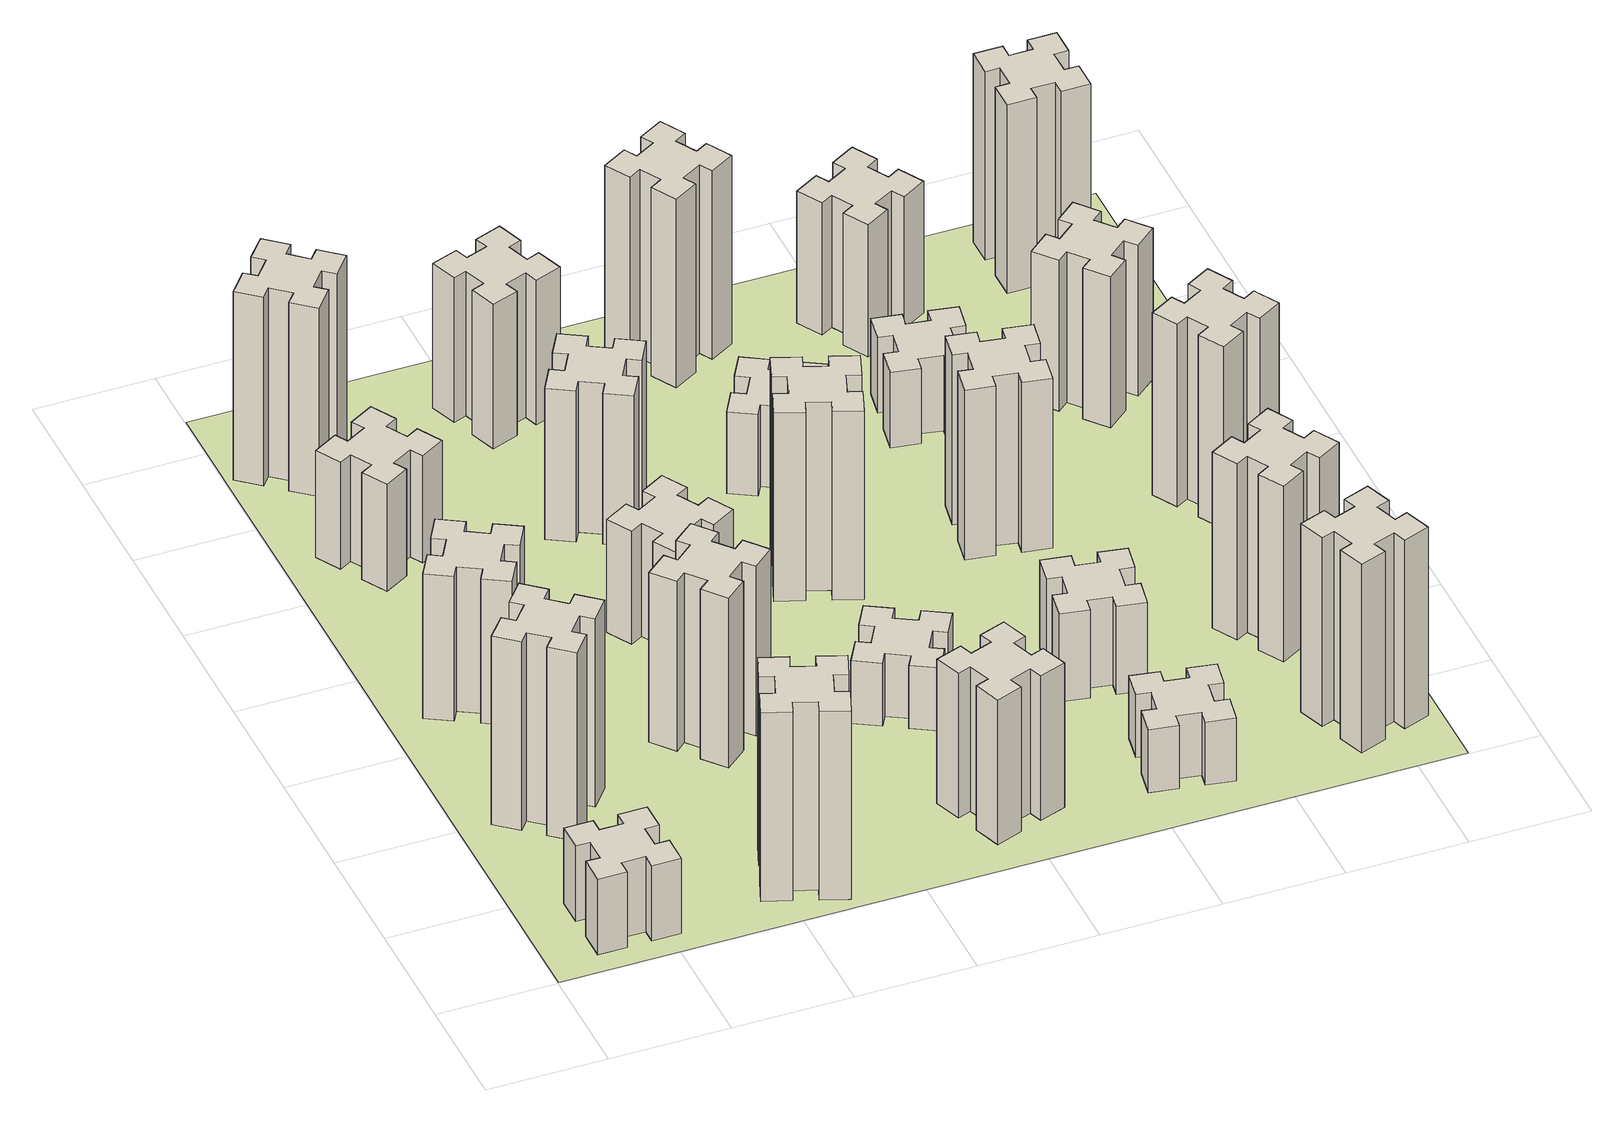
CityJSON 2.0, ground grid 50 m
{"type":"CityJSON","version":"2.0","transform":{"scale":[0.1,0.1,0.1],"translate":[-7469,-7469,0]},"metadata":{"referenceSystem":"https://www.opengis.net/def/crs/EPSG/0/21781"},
"CityObjects":{
"building1":{"type":"Building","attributes":{"class":"1000","function":"1000","usage":"1000","yearOfConstruction":2016,"roofType":"1000","measuredHeight":36,"storeysAboveGround":30,"storeysBelowGround":0},"geometry":[{"type":"Solid","lod":"1","boundaries":[[[[0,1,2,3,4,5,6,7,8,9,10,11,12,13,14,15,16,17,18,19]],[[17,16,20,21]],[[16,15,22,20]],[[15,14,23,22]],[[14,13,24,23]],[[13,12,25,24]],[[12,11,26,25]],[[11,10,27,26]],[[10,9,28,27]],[[9,8,29,28]],[[8,7,30,29]],[[7,6,31,30]],[[6,5,32,31]],[[5,4,33,32]],[[4,3,34,33]],[[3,2,35,34]],[[2,1,36,35]],[[1,0,37,36]],[[0,19,38,37]],[[19,18,39,38]],[[18,17,21,39]],[[24,25,26,27,28,29,30,31,32,33,34,35,36,37,38,39,21,20,22,23]]]]}]},
"building2":{"type":"Building","attributes":{"class":"1000","function":"1000","usage":"1000","yearOfConstruction":2016,"roofType":"1000","measuredHeight":90,"storeysAboveGround":30,"storeysBelowGround":0},"geometry":[{"type":"Solid","lod":"1","boundaries":[[[[40,41,42,43,44,45,46,47,48,49,50,51,52,53,54,55,56,57,58,59]],[[57,56,60,61]],[[56,55,62,60]],[[55,54,63,62]],[[54,53,64,63]],[[53,52,65,64]],[[52,51,66,65]],[[51,50,67,66]],[[50,49,68,67]],[[49,48,69,68]],[[48,47,70,69]],[[47,46,71,70]],[[46,45,72,71]],[[45,44,73,72]],[[44,43,74,73]],[[43,42,75,74]],[[42,41,76,75]],[[41,40,77,76]],[[40,59,78,77]],[[59,58,79,78]],[[58,57,61,79]],[[64,65,66,67,68,69,70,71,72,73,74,75,76,77,78,79,61,60,62,63]]]]}]},
"building3":{"type":"Building","attributes":{"class":"1000","function":"1000","usage":"1000","yearOfConstruction":2016,"roofType":"1000","measuredHeight":69,"storeysAboveGround":30,"storeysBelowGround":0},"geometry":[{"type":"Solid","lod":"1","boundaries":[[[[80,81,82,83,84,85,86,87,88,89,90,91,92,93,94,95,96,97,98,99]],[[97,96,100,101]],[[96,95,102,100]],[[95,94,103,102]],[[94,93,104,103]],[[93,92,105,104]],[[92,91,106,105]],[[91,90,107,106]],[[90,89,108,107]],[[89,88,109,108]],[[88,87,110,109]],[[87,86,111,110]],[[86,85,112,111]],[[85,84,113,112]],[[84,83,114,113]],[[83,82,115,114]],[[82,81,116,115]],[[81,80,117,116]],[[80,99,118,117]],[[99,98,119,118]],[[98,97,101,119]],[[104,105,106,107,108,109,110,111,112,113,114,115,116,117,118,119,101,100,102,103]]]]}]},
"building4":{"type":"Building","attributes":{"class":"1000","function":"1000","usage":"1000","yearOfConstruction":2016,"roofType":"1000","measuredHeight":51,"storeysAboveGround":30,"storeysBelowGround":0},"geometry":[{"type":"Solid","lod":"1","boundaries":[[[[120,121,122,123,124,125,126,127,128,129,130,131,132,133,134,135,136,137,138,139]],[[137,136,140,141]],[[136,135,142,140]],[[135,134,143,142]],[[134,133,144,143]],[[133,132,145,144]],[[132,131,146,145]],[[131,130,147,146]],[[130,129,148,147]],[[129,128,149,148]],[[128,127,150,149]],[[127,126,151,150]],[[126,125,152,151]],[[125,124,153,152]],[[124,123,154,153]],[[123,122,155,154]],[[122,121,156,155]],[[121,120,157,156]],[[120,139,158,157]],[[139,138,159,158]],[[138,137,141,159]],[[144,145,146,147,148,149,150,151,152,153,154,155,156,157,158,159,141,140,142,143]]]]}]},
"building5":{"type":"Building","attributes":{"class":"1000","function":"1000","usage":"1000","yearOfConstruction":2016,"roofType":"1000","measuredHeight":90,"storeysAboveGround":30,"storeysBelowGround":0},"geometry":[{"type":"Solid","lod":"1","boundaries":[[[[160,161,162,163,164,165,166,167,168,169,170,171,172,173,174,175,176,177,178,179]],[[177,176,180,181]],[[176,175,182,180]],[[175,174,183,182]],[[174,173,184,183]],[[173,172,185,184]],[[172,171,186,185]],[[171,170,187,186]],[[170,169,188,187]],[[169,168,189,188]],[[168,167,190,189]],[[167,166,191,190]],[[166,165,192,191]],[[165,164,193,192]],[[164,163,194,193]],[[163,162,195,194]],[[162,161,196,195]],[[161,160,197,196]],[[160,179,198,197]],[[179,178,199,198]],[[178,177,181,199]],[[184,185,186,187,188,189,190,191,192,193,194,195,196,197,198,199,181,180,182,183]]]]}]},
"building6":{"type":"Building","attributes":{"class":"1000","function":"1000","usage":"1000","yearOfConstruction":2016,"roofType":"1000","measuredHeight":90,"storeysAboveGround":30,"storeysBelowGround":0},"geometry":[{"type":"Solid","lod":"1","boundaries":[[[[200,201,202,203,204,205,206,207,208,209,210,211,212,213,214,215,216,217,218,219]],[[217,216,220,221]],[[216,215,222,220]],[[215,214,223,222]],[[214,213,224,223]],[[213,212,225,224]],[[212,211,226,225]],[[211,210,227,226]],[[210,209,228,227]],[[209,208,229,228]],[[208,207,230,229]],[[207,206,231,230]],[[206,205,232,231]],[[205,204,233,232]],[[204,203,234,233]],[[203,202,235,234]],[[202,201,236,235]],[[201,200,237,236]],[[200,219,238,237]],[[219,218,239,238]],[[218,217,221,239]],[[224,225,226,227,228,229,230,231,232,233,234,235,236,237,238,239,221,220,222,223]]]]}]},
"building7":{"type":"Building","attributes":{"class":"1000","function":"1000","usage":"1000","yearOfConstruction":2016,"roofType":"1000","measuredHeight":81,"storeysAboveGround":30,"storeysBelowGround":0},"geometry":[{"type":"Solid","lod":"1","boundaries":[[[[240,241,242,243,244,245,246,247,248,249,250,251,252,253,254,255,256,257,258,259]],[[257,256,260,261]],[[256,255,262,260]],[[255,254,263,262]],[[254,253,264,263]],[[253,252,265,264]],[[252,251,266,265]],[[251,250,267,266]],[[250,249,268,267]],[[249,248,269,268]],[[248,247,270,269]],[[247,246,271,270]],[[246,245,272,271]],[[245,244,273,272]],[[244,243,274,273]],[[243,242,275,274]],[[242,241,276,275]],[[241,240,277,276]],[[240,259,278,277]],[[259,258,279,278]],[[258,257,261,279]],[[264,265,266,267,268,269,270,271,272,273,274,275,276,277,278,279,261,260,262,263]]]]}]},
"building8":{"type":"Building","attributes":{"class":"1000","function":"1000","usage":"1000","yearOfConstruction":2016,"roofType":"1000","measuredHeight":54,"storeysAboveGround":30,"storeysBelowGround":0},"geometry":[{"type":"Solid","lod":"1","boundaries":[[[[280,281,282,283,284,285,286,287,288,289,290,291,292,293,294,295,296,297,298,299]],[[297,296,300,301]],[[296,295,302,300]],[[295,294,303,302]],[[294,293,304,303]],[[293,292,305,304]],[[292,291,306,305]],[[291,290,307,306]],[[290,289,308,307]],[[289,288,309,308]],[[288,287,310,309]],[[287,286,311,310]],[[286,285,312,311]],[[285,284,313,312]],[[284,283,314,313]],[[283,282,315,314]],[[282,281,316,315]],[[281,280,317,316]],[[280,299,318,317]],[[299,298,319,318]],[[298,297,301,319]],[[304,305,306,307,308,309,310,311,312,313,314,315,316,317,318,319,301,300,302,303]]]]}]},
"building9":{"type":"Building","attributes":{"class":"1000","function":"1000","usage":"1000","yearOfConstruction":2016,"roofType":"1000","measuredHeight":72,"storeysAboveGround":30,"storeysBelowGround":0},"geometry":[{"type":"Solid","lod":"1","boundaries":[[[[320,321,322,323,324,325,326,327,328,329,330,331,332,333,334,335,336,337,338,339]],[[337,336,340,341]],[[336,335,342,340]],[[335,334,343,342]],[[334,333,344,343]],[[333,332,345,344]],[[332,331,346,345]],[[331,330,347,346]],[[330,329,348,347]],[[329,328,349,348]],[[328,327,350,349]],[[327,326,351,350]],[[326,325,352,351]],[[325,324,353,352]],[[324,323,354,353]],[[323,322,355,354]],[[322,321,356,355]],[[321,320,357,356]],[[320,339,358,357]],[[339,338,359,358]],[[338,337,341,359]],[[344,345,346,347,348,349,350,351,352,353,354,355,356,357,358,359,341,340,342,343]]]]}]},
"building10":{"type":"Building","attributes":{"class":"1000","function":"1000","usage":"1000","yearOfConstruction":2016,"roofType":"1000","measuredHeight":69,"storeysAboveGround":30,"storeysBelowGround":0},"geometry":[{"type":"Solid","lod":"1","boundaries":[[[[360,361,362,363,364,365,366,367,368,369,370,371,372,373,374,375,376,377,378,379]],[[377,376,380,381]],[[376,375,382,380]],[[375,374,383,382]],[[374,373,384,383]],[[373,372,385,384]],[[372,371,386,385]],[[371,370,387,386]],[[370,369,388,387]],[[369,368,389,388]],[[368,367,390,389]],[[367,366,391,390]],[[366,365,392,391]],[[365,364,393,392]],[[364,363,394,393]],[[363,362,395,394]],[[362,361,396,395]],[[361,360,397,396]],[[360,379,398,397]],[[379,378,399,398]],[[378,377,381,399]],[[384,385,386,387,388,389,390,391,392,393,394,395,396,397,398,399,381,380,382,383]]]]}]},
"building11":{"type":"Building","attributes":{"class":"1000","function":"1000","usage":"1000","yearOfConstruction":2016,"roofType":"1000","measuredHeight":69,"storeysAboveGround":30,"storeysBelowGround":0},"geometry":[{"type":"Solid","lod":"1","boundaries":[[[[400,401,402,403,404,405,406,407,408,409,410,411,412,413,414,415,416,417,418,419]],[[417,416,420,421]],[[416,415,422,420]],[[415,414,423,422]],[[414,413,424,423]],[[413,412,425,424]],[[412,411,426,425]],[[411,410,427,426]],[[410,409,428,427]],[[409,408,429,428]],[[408,407,430,429]],[[407,406,431,430]],[[406,405,432,431]],[[405,404,433,432]],[[404,403,434,433]],[[403,402,435,434]],[[402,401,436,435]],[[401,400,437,436]],[[400,419,438,437]],[[419,418,439,438]],[[418,417,421,439]],[[424,425,426,427,428,429,430,431,432,433,434,435,436,437,438,439,421,420,422,423]]]]}]},
"building12":{"type":"Building","attributes":{"class":"1000","function":"1000","usage":"1000","yearOfConstruction":2016,"roofType":"1000","measuredHeight":30,"storeysAboveGround":30,"storeysBelowGround":0},"geometry":[{"type":"Solid","lod":"1","boundaries":[[[[440,441,442,443,444,445,446,447,448,449,450,451,452,453,454,455,456,457,458,459]],[[457,456,460,461]],[[456,455,462,460]],[[455,454,463,462]],[[454,453,464,463]],[[453,452,465,464]],[[452,451,466,465]],[[451,450,467,466]],[[450,449,468,467]],[[449,448,469,468]],[[448,447,470,469]],[[447,446,471,470]],[[446,445,472,471]],[[445,444,473,472]],[[444,443,474,473]],[[443,442,475,474]],[[442,441,476,475]],[[441,440,477,476]],[[440,459,478,477]],[[459,458,479,478]],[[458,457,461,479]],[[464,465,466,467,468,469,470,471,472,473,474,475,476,477,478,479,461,460,462,463]]]]}]},
"building13":{"type":"Building","attributes":{"class":"1000","function":"1000","usage":"1000","yearOfConstruction":2016,"roofType":"1000","measuredHeight":90,"storeysAboveGround":30,"storeysBelowGround":0},"geometry":[{"type":"Solid","lod":"1","boundaries":[[[[480,481,482,483,484,485,486,487,488,489,490,491,492,493,494,495,496,497,498,499]],[[497,496,500,501]],[[496,495,502,500]],[[495,494,503,502]],[[494,493,504,503]],[[493,492,505,504]],[[492,491,506,505]],[[491,490,507,506]],[[490,489,508,507]],[[489,488,509,508]],[[488,487,510,509]],[[487,486,511,510]],[[486,485,512,511]],[[485,484,513,512]],[[484,483,514,513]],[[483,482,515,514]],[[482,481,516,515]],[[481,480,517,516]],[[480,499,518,517]],[[499,498,519,518]],[[498,497,501,519]],[[504,505,506,507,508,509,510,511,512,513,514,515,516,517,518,519,501,500,502,503]]]]}]},
"building14":{"type":"Building","attributes":{"class":"1000","function":"1000","usage":"1000","yearOfConstruction":2016,"roofType":"1000","measuredHeight":39,"storeysAboveGround":30,"storeysBelowGround":0},"geometry":[{"type":"Solid","lod":"1","boundaries":[[[[520,521,522,523,524,525,526,527,528,529,530,531,532,533,534,535,536,537,538,539]],[[537,536,540,541]],[[536,535,542,540]],[[535,534,543,542]],[[534,533,544,543]],[[533,532,545,544]],[[532,531,546,545]],[[531,530,547,546]],[[530,529,548,547]],[[529,528,549,548]],[[528,527,550,549]],[[527,526,551,550]],[[526,525,552,551]],[[525,524,553,552]],[[524,523,554,553]],[[523,522,555,554]],[[522,521,556,555]],[[521,520,557,556]],[[520,539,558,557]],[[539,538,559,558]],[[538,537,541,559]],[[544,545,546,547,548,549,550,551,552,553,554,555,556,557,558,559,541,540,542,543]]]]}]},
"building15":{"type":"Building","attributes":{"class":"1000","function":"1000","usage":"1000","yearOfConstruction":2016,"roofType":"1000","measuredHeight":30,"storeysAboveGround":30,"storeysBelowGround":0},"geometry":[{"type":"Solid","lod":"1","boundaries":[[[[560,561,562,563,564,565,566,567,568,569,570,571,572,573,574,575,576,577,578,579]],[[577,576,580,581]],[[576,575,582,580]],[[575,574,583,582]],[[574,573,584,583]],[[573,572,585,584]],[[572,571,586,585]],[[571,570,587,586]],[[570,569,588,587]],[[569,568,589,588]],[[568,567,590,589]],[[567,566,591,590]],[[566,565,592,591]],[[565,564,593,592]],[[564,563,594,593]],[[563,562,595,594]],[[562,561,596,595]],[[561,560,597,596]],[[560,579,598,597]],[[579,578,599,598]],[[578,577,581,599]],[[584,585,586,587,588,589,590,591,592,593,594,595,596,597,598,599,581,580,582,583]]]]}]},
"building16":{"type":"Building","attributes":{"class":"1000","function":"1000","usage":"1000","yearOfConstruction":2016,"roofType":"1000","measuredHeight":90,"storeysAboveGround":30,"storeysBelowGround":0},"geometry":[{"type":"Solid","lod":"1","boundaries":[[[[600,601,602,603,604,605,606,607,608,609,610,611,612,613,614,615,616,617,618,619]],[[617,616,620,621]],[[616,615,622,620]],[[615,614,623,622]],[[614,613,624,623]],[[613,612,625,624]],[[612,611,626,625]],[[611,610,627,626]],[[610,609,628,627]],[[609,608,629,628]],[[608,607,630,629]],[[607,606,631,630]],[[606,605,632,631]],[[605,604,633,632]],[[604,603,634,633]],[[603,602,635,634]],[[602,601,636,635]],[[601,600,637,636]],[[600,619,638,637]],[[619,618,639,638]],[[618,617,621,639]],[[624,625,626,627,628,629,630,631,632,633,634,635,636,637,638,639,621,620,622,623]]]]}]},
"building17":{"type":"Building","attributes":{"class":"1000","function":"1000","usage":"1000","yearOfConstruction":2016,"roofType":"1000","measuredHeight":42,"storeysAboveGround":30,"storeysBelowGround":0},"geometry":[{"type":"Solid","lod":"1","boundaries":[[[[640,641,642,643,644,645,646,647,648,649,650,651,652,653,654,655,656,657,658,659]],[[657,656,660,661]],[[656,655,662,660]],[[655,654,663,662]],[[654,653,664,663]],[[653,652,665,664]],[[652,651,666,665]],[[651,650,667,666]],[[650,649,668,667]],[[649,648,669,668]],[[648,647,670,669]],[[647,646,671,670]],[[646,645,672,671]],[[645,644,673,672]],[[644,643,674,673]],[[643,642,675,674]],[[642,641,676,675]],[[641,640,677,676]],[[640,659,678,677]],[[659,658,679,678]],[[658,657,661,679]],[[664,665,666,667,668,669,670,671,672,673,674,675,676,677,678,679,661,660,662,663]]]]}]},
"building18":{"type":"Building","attributes":{"class":"1000","function":"1000","usage":"1000","yearOfConstruction":2016,"roofType":"1000","measuredHeight":81,"storeysAboveGround":30,"storeysBelowGround":0},"geometry":[{"type":"Solid","lod":"1","boundaries":[[[[680,681,682,683,684,685,686,687,688,689,690,691,692,693,694,695,696,697,698,699]],[[697,696,700,701]],[[696,695,702,700]],[[695,694,703,702]],[[694,693,704,703]],[[693,692,705,704]],[[692,691,706,705]],[[691,690,707,706]],[[690,689,708,707]],[[689,688,709,708]],[[688,687,710,709]],[[687,686,711,710]],[[686,685,712,711]],[[685,684,713,712]],[[684,683,714,713]],[[683,682,715,714]],[[682,681,716,715]],[[681,680,717,716]],[[680,699,718,717]],[[699,698,719,718]],[[698,697,701,719]],[[704,705,706,707,708,709,710,711,712,713,714,715,716,717,718,719,701,700,702,703]]]]}]},
"building19":{"type":"Building","attributes":{"class":"1000","function":"1000","usage":"1000","yearOfConstruction":2016,"roofType":"1000","measuredHeight":36,"storeysAboveGround":30,"storeysBelowGround":0},"geometry":[{"type":"Solid","lod":"1","boundaries":[[[[720,721,722,723,724,725,726,727,728,729,730,731,732,733,734,735,736,737,738,739]],[[737,736,740,741]],[[736,735,742,740]],[[735,734,743,742]],[[734,733,744,743]],[[733,732,745,744]],[[732,731,746,745]],[[731,730,747,746]],[[730,729,748,747]],[[729,728,749,748]],[[728,727,750,749]],[[727,726,751,750]],[[726,725,752,751]],[[725,724,753,752]],[[724,723,754,753]],[[723,722,755,754]],[[722,721,756,755]],[[721,720,757,756]],[[720,739,758,757]],[[739,738,759,758]],[[738,737,741,759]],[[744,745,746,747,748,749,750,751,752,753,754,755,756,757,758,759,741,740,742,743]]]]}]},
"building20":{"type":"Building","attributes":{"class":"1000","function":"1000","usage":"1000","yearOfConstruction":2016,"roofType":"1000","measuredHeight":90,"storeysAboveGround":30,"storeysBelowGround":0},"geometry":[{"type":"Solid","lod":"1","boundaries":[[[[760,761,762,763,764,765,766,767,768,769,770,771,772,773,774,775,776,777,778,779]],[[777,776,780,781]],[[776,775,782,780]],[[775,774,783,782]],[[774,773,784,783]],[[773,772,785,784]],[[772,771,786,785]],[[771,770,787,786]],[[770,769,788,787]],[[769,768,789,788]],[[768,767,790,789]],[[767,766,791,790]],[[766,765,792,791]],[[765,764,793,792]],[[764,763,794,793]],[[763,762,795,794]],[[762,761,796,795]],[[761,760,797,796]],[[760,779,798,797]],[[779,778,799,798]],[[778,777,781,799]],[[784,785,786,787,788,789,790,791,792,793,794,795,796,797,798,799,781,780,782,783]]]]}]},
"building21":{"type":"Building","attributes":{"class":"1000","function":"1000","usage":"1000","yearOfConstruction":2016,"roofType":"1000","measuredHeight":63,"storeysAboveGround":30,"storeysBelowGround":0},"geometry":[{"type":"Solid","lod":"1","boundaries":[[[[800,801,802,803,804,805,806,807,808,809,810,811,812,813,814,815,816,817,818,819]],[[817,816,820,821]],[[816,815,822,820]],[[815,814,823,822]],[[814,813,824,823]],[[813,812,825,824]],[[812,811,826,825]],[[811,810,827,826]],[[810,809,828,827]],[[809,808,829,828]],[[808,807,830,829]],[[807,806,831,830]],[[806,805,832,831]],[[805,804,833,832]],[[804,803,834,833]],[[803,802,835,834]],[[802,801,836,835]],[[801,800,837,836]],[[800,819,838,837]],[[819,818,839,838]],[[818,817,821,839]],[[824,825,826,827,828,829,830,831,832,833,834,835,836,837,838,839,821,820,822,823]]]]}]},
"building22":{"type":"Building","attributes":{"class":"1000","function":"1000","usage":"1000","yearOfConstruction":2016,"roofType":"1000","measuredHeight":84,"storeysAboveGround":30,"storeysBelowGround":0},"geometry":[{"type":"Solid","lod":"1","boundaries":[[[[840,841,842,843,844,845,846,847,848,849,850,851,852,853,854,855,856,857,858,859]],[[857,856,860,861]],[[856,855,862,860]],[[855,854,863,862]],[[854,853,864,863]],[[853,852,865,864]],[[852,851,866,865]],[[851,850,867,866]],[[850,849,868,867]],[[849,848,869,868]],[[848,847,870,869]],[[847,846,871,870]],[[846,845,872,871]],[[845,844,873,872]],[[844,843,874,873]],[[843,842,875,874]],[[842,841,876,875]],[[841,840,877,876]],[[840,859,878,877]],[[859,858,879,878]],[[858,857,861,879]],[[864,865,866,867,868,869,870,871,872,873,874,875,876,877,878,879,861,860,862,863]]]]}]},
"building23":{"type":"Building","attributes":{"class":"1000","function":"1000","usage":"1000","yearOfConstruction":2016,"roofType":"1000","measuredHeight":87,"storeysAboveGround":30,"storeysBelowGround":0},"geometry":[{"type":"Solid","lod":"1","boundaries":[[[[880,881,882,883,884,885,886,887,888,889,890,891,892,893,894,895,896,897,898,899]],[[897,896,900,901]],[[896,895,902,900]],[[895,894,903,902]],[[894,893,904,903]],[[893,892,905,904]],[[892,891,906,905]],[[891,890,907,906]],[[890,889,908,907]],[[889,888,909,908]],[[888,887,910,909]],[[887,886,911,910]],[[886,885,912,911]],[[885,884,913,912]],[[884,883,914,913]],[[883,882,915,914]],[[882,881,916,915]],[[881,880,917,916]],[[880,899,918,917]],[[899,898,919,918]],[[898,897,901,919]],[[904,905,906,907,908,909,910,911,912,913,914,915,916,917,918,919,901,900,902,903]]]]}]},
"building24":{"type":"Building","attributes":{"class":"1000","function":"1000","usage":"1000","yearOfConstruction":2016,"roofType":"1000","measuredHeight":72,"storeysAboveGround":30,"storeysBelowGround":0},"geometry":[{"type":"Solid","lod":"1","boundaries":[[[[920,921,922,923,924,925,926,927,928,929,930,931,932,933,934,935,936,937,938,939]],[[937,936,940,941]],[[936,935,942,940]],[[935,934,943,942]],[[934,933,944,943]],[[933,932,945,944]],[[932,931,946,945]],[[931,930,947,946]],[[930,929,948,947]],[[929,928,949,948]],[[928,927,950,949]],[[927,926,951,950]],[[926,925,952,951]],[[925,924,953,952]],[[924,923,954,953]],[[923,922,955,954]],[[922,921,956,955]],[[921,920,957,956]],[[920,939,958,957]],[[939,938,959,958]],[[938,937,941,959]],[[944,945,946,947,948,949,950,951,952,953,954,955,956,957,958,959,941,940,942,943]]]]}]},
"building25":{"type":"Building","attributes":{"class":"1000","function":"1000","usage":"1000","yearOfConstruction":2016,"roofType":"1000","measuredHeight":90,"storeysAboveGround":30,"storeysBelowGround":0},"geometry":[{"type":"Solid","lod":"1","boundaries":[[[[960,961,962,963,964,965,966,967,968,969,970,971,972,973,974,975,976,977,978,979]],[[977,976,980,981]],[[976,975,982,980]],[[975,974,983,982]],[[974,973,984,983]],[[973,972,985,984]],[[972,971,986,985]],[[971,970,987,986]],[[970,969,988,987]],[[969,968,989,988]],[[968,967,990,989]],[[967,966,991,990]],[[966,965,992,991]],[[965,964,993,992]],[[964,963,994,993]],[[963,962,995,994]],[[962,961,996,995]],[[961,960,997,996]],[[960,979,998,997]],[[979,978,999,998]],[[978,977,981,999]],[[984,985,986,987,988,989,990,991,992,993,994,995,996,997,998,999,981,980,982,983]]]]}]},
"landuse1":{"type":"LandUse","attributes":{"name":"plot1","function":"1010"},"geometry":[{"type":"MultiSurface","lod":"1","boundaries":[[[1000,1001,1002,1003]]]}]}
},
"vertices":[
[265,325,0],[265,225,0],[205,225,0],[205,105,0],[325,105,0],[325,165,0],[425,165,0],[425,105,0],[545,105,0],[545,225,0],[485,225,0],[485,325,0],[545,325,0],[545,445,0],[425,445,0],[425,385,0],[325,385,0],[325,445,0],[205,445,0],[205,325,0],[325,385,360],[325,445,360],[425,385,360],[425,445,360],[545,445,360],[545,325,360],[485,325,360],[485,225,360],[545,225,360],[545,105,360],[425,105,360],[425,165,360],[325,165,360],[325,105,360],[205,105,360],[205,225,360],[265,225,360],[265,325,360],[205,325,360],[205,445,360],
[484,1067,0],[408,1132,0],[446,1178,0],[354,1255,0],[277,1163,0],[323,1124,0],[259,1048,0],[213,1086,0],[136,994,0],[228,917,0],[266,963,0],[343,899,0],[304,853,0],[396,776,0],[473,868,0],[427,906,0],[492,983,0],[538,944,0],[615,1036,0],[523,1113,0],[492,983,900],[538,944,900],[427,906,900],[473,868,900],[396,776,900],[304,853,900],[343,899,900],[266,963,900],[228,917,900],[136,994,900],[213,1086,900],[259,1048,900],[323,1124,900],[277,1163,900],[354,1255,900],[446,1178,900],[408,1132,900],[484,1067,900],[523,1113,900],[615,1036,900],
[474,1826,0],[387,1876,0],[417,1928,0],[313,1988,0],[253,1884,0],[305,1854,0],[255,1767,0],[203,1797,0],[143,1693,0],[247,1633,0],[277,1685,0],[364,1635,0],[334,1583,0],[438,1523,0],[498,1627,0],[446,1657,0],[496,1744,0],[548,1714,0],[608,1818,0],[504,1878,0],[496,1744,690],[548,1714,690],[446,1657,690],[498,1627,690],[438,1523,690],[334,1583,690],[364,1635,690],[277,1685,690],[247,1633,690],[143,1693,690],[203,1797,690],[255,1767,690],[305,1854,690],[253,1884,690],[313,1988,690],[417,1928,690],[387,1876,690],[474,1826,690],[504,1878,690],[608,1818,690],
[255,2684,0],[305,2597,0],[253,2567,0],[313,2463,0],[417,2523,0],[387,2575,0],[474,2625,0],[504,2573,0],[608,2633,0],[548,2737,0],[496,2707,0],[446,2794,0],[498,2824,0],[438,2928,0],[334,2868,0],[364,2816,0],[277,2766,0],[247,2818,0],[143,2758,0],[203,2654,0],[277,2766,510],[247,2818,510],[364,2816,510],[334,2868,510],[438,2928,510],[498,2824,510],[446,2794,510],[496,2707,510],[548,2737,510],[608,2633,510],[504,2573,510],[474,2625,510],[387,2575,510],[417,2523,510],[313,2463,510],[253,2567,510],[305,2597,510],[255,2684,510],[203,2654,510],[143,2758,510],
[1029,360,0],[995,266,0],[939,287,0],[897,174,0],[1010,133,0],[1031,189,0],[1125,155,0],[1104,99,0],[1217,57,0],[1258,170,0],[1202,191,0],[1236,285,0],[1292,264,0],[1333,377,0],[1220,418,0],[1200,362,0],[1106,396,0],[1127,452,0],[1014,493,0],[973,380,0],[1106,396,900],[1127,452,900],[1200,362,900],[1220,418,900],[1333,377,900],[1292,264,900],[1236,285,900],[1202,191,900],[1258,170,900],[1217,57,900],[1104,99,900],[1125,155,900],[1031,189,900],[1010,133,900],[897,174,900],[939,287,900],[995,266,900],[1029,360,900],[973,380,900],[1014,493,900],
[384,3387,0],[308,3452,0],[346,3498,0],[254,3575,0],[177,3483,0],[223,3444,0],[159,3368,0],[113,3406,0],[36,3314,0],[128,3237,0],[166,3283,0],[243,3219,0],[204,3173,0],[296,3096,0],[373,3188,0],[327,3226,0],[392,3303,0],[438,3264,0],[515,3356,0],[423,3433,0],[392,3303,900],[438,3264,900],[327,3226,900],[373,3188,900],[296,3096,900],[204,3173,900],[243,3219,900],[166,3283,900],[128,3237,900],[36,3314,900],[113,3406,900],[159,3368,900],[223,3444,900],[177,3483,900],[254,3575,900],[346,3498,900],[308,3452,900],[384,3387,900],[423,3433,900],[515,3356,900],
[1083,1332,0],[1006,1267,0],[968,1313,0],[876,1236,0],[953,1144,0],[999,1183,0],[1063,1106,0],[1017,1068,0],[1094,976,0],[1186,1053,0],[1148,1099,0],[1224,1163,0],[1263,1117,0],[1355,1194,0],[1278,1286,0],[1232,1248,0],[1167,1324,0],[1213,1363,0],[1136,1455,0],[1044,1378,0],[1167,1324,810],[1213,1363,810],[1232,1248,810],[1278,1286,810],[1355,1194,810],[1263,1117,810],[1224,1163,810],[1148,1099,810],[1186,1053,810],[1094,976,810],[1017,1068,810],[1063,1106,810],[999,1183,810],[953,1144,810],[876,1236,810],[968,1313,810],[1006,1267,810],[1083,1332,810],[1044,1378,810],[1136,1455,810],
[1336,1867,0],[1286,1954,0],[1338,1984,0],[1278,2088,0],[1174,2028,0],[1204,1976,0],[1117,1926,0],[1087,1978,0],[983,1918,0],[1043,1814,0],[1095,1844,0],[1145,1757,0],[1093,1727,0],[1153,1623,0],[1257,1683,0],[1227,1735,0],[1314,1785,0],[1344,1733,0],[1448,1793,0],[1388,1897,0],[1314,1785,540],[1344,1733,540],[1227,1735,540],[1257,1683,540],[1153,1623,540],[1093,1727,540],[1145,1757,540],[1095,1844,540],[1043,1814,540],[983,1918,540],[1087,1978,540],[1117,1926,540],[1204,1976,540],[1174,2028,540],[1278,2088,540],[1338,1984,540],[1286,1954,540],[1336,1867,540],[1388,1897,540],[1448,1793,540],
[1314,2666,0],[1227,2716,0],[1257,2768,0],[1153,2828,0],[1093,2724,0],[1145,2694,0],[1095,2607,0],[1043,2637,0],[983,2533,0],[1087,2473,0],[1117,2525,0],[1204,2475,0],[1174,2423,0],[1278,2363,0],[1338,2467,0],[1286,2497,0],[1336,2584,0],[1388,2554,0],[1448,2658,0],[1344,2718,0],[1336,2584,720],[1388,2554,720],[1286,2497,720],[1338,2467,720],[1278,2363,720],[1174,2423,720],[1204,2475,720],[1117,2525,720],[1087,2473,720],[983,2533,720],[1043,2637,720],[1095,2607,720],[1145,2694,720],[1093,2724,720],[1153,2828,720],[1257,2768,720],[1227,2716,720],[1314,2666,720],[1344,2718,720],[1448,2658,720],
[1965,496,0],[1871,462,0],[1850,518,0],[1737,477,0],[1779,364,0],[1835,385,0],[1869,291,0],[1813,270,0],[1854,157,0],[1967,199,0],[1946,255,0],[2040,289,0],[2060,233,0],[2173,274,0],[2132,387,0],[2076,366,0],[2042,460,0],[2098,480,0],[2057,593,0],[1944,552,0],[2042,460,690],[2098,480,690],[2076,366,690],[2132,387,690],[2173,274,690],[2060,233,690],[2040,289,690],[1946,255,690],[1967,199,690],[1854,157,690],[1813,270,690],[1869,291,690],[1835,385,690],[1779,364,690],[1737,477,690],[1850,518,690],[1871,462,690],[1965,496,690],[1944,552,690],[2057,593,690],
[1125,3456,0],[1031,3422,0],[1010,3478,0],[897,3437,0],[939,3324,0],[995,3345,0],[1029,3251,0],[973,3230,0],[1014,3117,0],[1127,3159,0],[1106,3215,0],[1200,3249,0],[1220,3193,0],[1333,3234,0],[1292,3347,0],[1236,3326,0],[1202,3420,0],[1258,3440,0],[1217,3553,0],[1104,3512,0],[1202,3420,690],[1258,3440,690],[1236,3326,690],[1292,3347,690],[1333,3234,690],[1220,3193,690],[1200,3249,690],[1106,3215,690],[1127,3159,690],[1014,3117,690],[973,3230,690],[1029,3251,690],[995,3345,690],[939,3324,690],[897,3437,690],[1010,3478,690],[1031,3422,690],[1125,3456,690],[1104,3512,690],[1217,3553,690],
[1757,1045,0],[1844,995,0],[1814,943,0],[1918,883,0],[1978,987,0],[1926,1017,0],[1976,1104,0],[2028,1074,0],[2088,1178,0],[1984,1238,0],[1954,1186,0],[1867,1236,0],[1897,1288,0],[1793,1348,0],[1733,1244,0],[1785,1214,0],[1735,1127,0],[1683,1157,0],[1623,1053,0],[1727,993,0],[1735,1127,300],[1683,1157,300],[1785,1214,300],[1733,1244,300],[1793,1348,300],[1897,1288,300],[1867,1236,300],[1954,1186,300],[1984,1238,300],[2088,1178,300],[2028,1074,300],[1976,1104,300],[1926,1017,300],[1978,987,300],[1918,883,300],[1814,943,300],[1844,995,300],[1757,1045,300],[1727,993,300],[1623,1053,300],
[1940,2042,0],[1846,2076,0],[1867,2132,0],[1754,2173,0],[1713,2060,0],[1769,2040,0],[1735,1946,0],[1679,1967,0],[1637,1854,0],[1750,1813,0],[1771,1869,0],[1865,1835,0],[1844,1779,0],[1957,1737,0],[1998,1850,0],[1942,1871,0],[1976,1965,0],[2032,1944,0],[2073,2057,0],[1960,2098,0],[1976,1965,900],[2032,1944,900],[1942,1871,900],[1998,1850,900],[1957,1737,900],[1844,1779,900],[1865,1835,900],[1771,1869,900],[1750,1813,900],[1637,1854,900],[1679,1967,900],[1735,1946,900],[1769,2040,900],[1713,2060,900],[1754,2173,900],[1867,2132,900],[1846,2076,900],[1940,2042,900],[1960,2098,900],[2073,2057,900],
[2026,2497,0],[2076,2584,0],[2128,2554,0],[2188,2658,0],[2084,2718,0],[2054,2666,0],[1967,2716,0],[1997,2768,0],[1893,2828,0],[1833,2724,0],[1885,2694,0],[1835,2607,0],[1783,2637,0],[1723,2533,0],[1827,2473,0],[1857,2525,0],[1944,2475,0],[1914,2423,0],[2018,2363,0],[2078,2467,0],[1944,2475,390],[1914,2423,390],[1857,2525,390],[1827,2473,390],[1723,2533,390],[1783,2637,390],[1835,2607,390],[1885,2694,390],[1833,2724,390],[1893,2828,390],[1997,2768,390],[1967,2716,390],[2054,2666,390],[2084,2718,390],[2188,2658,390],[2128,2554,390],[2076,2584,390],[2026,2497,390],[2078,2467,390],[2018,2363,390],
[2596,444,0],[2578,345,0],[2519,356,0],[2498,237,0],[2617,217,0],[2627,276,0],[2725,258,0],[2715,199,0],[2833,178,0],[2854,297,0],[2795,307,0],[2812,405,0],[2871,395,0],[2892,513,0],[2774,534,0],[2764,475,0],[2665,492,0],[2676,551,0],[2557,572,0],[2537,454,0],[2665,492,300],[2676,551,300],[2764,475,300],[2774,534,300],[2892,513,300],[2871,395,300],[2812,405,300],[2795,307,300],[2854,297,300],[2833,178,300],[2715,199,300],[2725,258,300],[2627,276,300],[2617,217,300],[2498,237,300],[2519,356,300],[2578,345,300],[2596,444,300],[2537,454,300],[2557,572,300],
[1844,3556,0],[1757,3506,0],[1727,3558,0],[1623,3498,0],[1683,3394,0],[1735,3424,0],[1785,3337,0],[1733,3307,0],[1793,3203,0],[1897,3263,0],[1867,3315,0],[1954,3365,0],[1984,3313,0],[2088,3373,0],[2028,3477,0],[1976,3447,0],[1926,3534,0],[1978,3564,0],[1918,3668,0],[1814,3608,0],[1926,3534,900],[1978,3564,900],[1976,3447,900],[2028,3477,900],[2088,3373,900],[1984,3313,900],[1954,3365,900],[1867,3315,900],[1897,3263,900],[1793,3203,900],[1733,3307,900],[1785,3337,900],[1735,3424,900],[1683,3394,900],[1623,3498,900],[1727,3558,900],[1757,3506,900],[1844,3556,900],[1814,3608,900],[1918,3668,900],
[2496,1084,0],[2478,985,0],[2419,996,0],[2398,877,0],[2517,857,0],[2527,916,0],[2625,898,0],[2615,839,0],[2733,818,0],[2754,937,0],[2695,947,0],[2712,1045,0],[2771,1035,0],[2792,1153,0],[2674,1174,0],[2664,1115,0],[2565,1132,0],[2576,1191,0],[2457,1212,0],[2437,1094,0],[2565,1132,420],[2576,1191,420],[2664,1115,420],[2674,1174,420],[2792,1153,420],[2771,1035,420],[2712,1045,420],[2695,947,420],[2754,937,420],[2733,818,420],[2615,839,420],[2625,898,420],[2527,916,420],[2517,857,420],[2398,877,420],[2419,996,420],[2478,985,420],[2496,1084,420],[2437,1094,420],[2457,1212,420],
[2527,1856,0],[2625,1838,0],[2615,1779,0],[2733,1758,0],[2754,1877,0],[2695,1887,0],[2712,1985,0],[2771,1975,0],[2792,2093,0],[2674,2114,0],[2664,2055,0],[2565,2072,0],[2576,2131,0],[2457,2152,0],[2437,2034,0],[2496,2024,0],[2478,1925,0],[2419,1936,0],[2398,1817,0],[2517,1797,0],[2478,1925,810],[2419,1936,810],[2496,2024,810],[2437,2034,810],[2457,2152,810],[2576,2131,810],[2565,2072,810],[2664,2055,810],[2674,2114,810],[2792,2093,810],[2771,1975,810],[2712,1985,810],[2695,1887,810],[2754,1877,810],[2733,1758,810],[2615,1779,810],[2625,1838,810],[2527,1856,810],[2517,1797,810],[2398,1817,810],
[2664,2795,0],[2565,2812,0],[2576,2871,0],[2457,2892,0],[2437,2774,0],[2496,2764,0],[2478,2665,0],[2419,2676,0],[2398,2557,0],[2517,2537,0],[2527,2596,0],[2625,2578,0],[2615,2519,0],[2733,2498,0],[2754,2617,0],[2695,2627,0],[2712,2725,0],[2771,2715,0],[2792,2833,0],[2674,2854,0],[2712,2725,360],[2771,2715,360],[2695,2627,360],[2754,2617,360],[2733,2498,360],[2615,2519,360],[2625,2578,360],[2527,2596,360],[2517,2537,360],[2398,2557,360],[2419,2676,360],[2478,2665,360],[2496,2764,360],[2437,2774,360],[2457,2892,360],[2576,2871,360],[2565,2812,360],[2664,2795,360],[2674,2854,360],[2792,2833,360],
[3556,366,0],[3522,460,0],[3578,480,0],[3537,593,0],[3424,552,0],[3445,496,0],[3351,462,0],[3330,518,0],[3217,477,0],[3259,364,0],[3315,385,0],[3349,291,0],[3293,270,0],[3334,157,0],[3447,199,0],[3426,255,0],[3520,289,0],[3540,233,0],[3653,274,0],[3612,387,0],[3520,289,900],[3540,233,900],[3426,255,900],[3447,199,900],[3334,157,900],[3293,270,900],[3349,291,900],[3315,385,900],[3259,364,900],[3217,477,900],[3330,518,900],[3351,462,900],[3445,496,900],[3424,552,900],[3537,593,900],[3578,480,900],[3522,460,900],[3556,366,900],[3612,387,900],[3653,274,900],
[2716,3347,0],[2666,3434,0],[2718,3464,0],[2658,3568,0],[2554,3508,0],[2584,3456,0],[2497,3406,0],[2467,3458,0],[2363,3398,0],[2423,3294,0],[2475,3324,0],[2525,3237,0],[2473,3207,0],[2533,3103,0],[2637,3163,0],[2607,3215,0],[2694,3265,0],[2724,3213,0],[2828,3273,0],[2768,3377,0],[2694,3265,630],[2724,3213,630],[2607,3215,630],[2637,3163,630],[2533,3103,630],[2473,3207,630],[2525,3237,630],[2475,3324,630],[2423,3294,630],[2363,3398,630],[2467,3458,630],[2497,3406,630],[2584,3456,630],[2554,3508,630],[2658,3568,630],[2718,3464,630],[2666,3434,630],[2716,3347,630],[2768,3377,630],[2828,3273,630],
[3215,1004,0],[3265,917,0],[3213,887,0],[3273,783,0],[3377,843,0],[3347,895,0],[3434,945,0],[3464,893,0],[3568,953,0],[3508,1057,0],[3456,1027,0],[3406,1114,0],[3458,1144,0],[3398,1248,0],[3294,1188,0],[3324,1136,0],[3237,1086,0],[3207,1138,0],[3103,1078,0],[3163,974,0],[3237,1086,840],[3207,1138,840],[3324,1136,840],[3294,1188,840],[3398,1248,840],[3458,1144,840],[3406,1114,840],[3456,1027,840],[3508,1057,840],[3568,953,840],[3464,893,840],[3434,945,840],[3347,895,840],[3377,843,840],[3273,783,840],[3213,887,840],[3265,917,840],[3215,1004,840],[3163,974,840],[3103,1078,840],
[3556,1867,0],[3506,1954,0],[3558,1984,0],[3498,2088,0],[3394,2028,0],[3424,1976,0],[3337,1926,0],[3307,1978,0],[3203,1918,0],[3263,1814,0],[3315,1844,0],[3365,1757,0],[3313,1727,0],[3373,1623,0],[3477,1683,0],[3447,1735,0],[3534,1785,0],[3564,1733,0],[3668,1793,0],[3608,1897,0],[3534,1785,870],[3564,1733,870],[3447,1735,870],[3477,1683,870],[3373,1623,870],[3313,1727,870],[3365,1757,870],[3315,1844,870],[3263,1814,870],[3203,1918,870],[3307,1978,870],[3337,1926,870],[3424,1976,870],[3394,2028,870],[3498,2088,870],[3558,1984,870],[3506,1954,870],[3556,1867,870],[3608,1897,870],[3668,1793,870],
[3119,2563,0],[3183,2486,0],[3137,2448,0],[3214,2356,0],[3306,2433,0],[3268,2479,0],[3344,2543,0],[3383,2497,0],[3475,2574,0],[3398,2666,0],[3352,2628,0],[3287,2704,0],[3333,2743,0],[3256,2835,0],[3164,2758,0],[3203,2712,0],[3126,2647,0],[3088,2693,0],[2996,2616,0],[3073,2524,0],[3126,2647,720],[3088,2693,720],[3203,2712,720],[3164,2758,720],[3256,2835,720],[3333,2743,720],[3287,2704,720],[3352,2628,720],[3398,2666,720],[3475,2574,720],[3383,2497,720],[3344,2543,720],[3268,2479,720],[3306,2433,720],[3214,2356,720],[3137,2448,720],[3183,2486,720],[3119,2563,720],[3073,2524,720],[2996,2616,720],
[3285,3325,0],[3385,3325,0],[3385,3265,0],[3505,3265,0],[3505,3385,0],[3445,3385,0],[3445,3485,0],[3505,3485,0],[3505,3605,0],[3385,3605,0],[3385,3545,0],[3285,3545,0],[3285,3605,0],[3165,3605,0],[3165,3485,0],[3225,3485,0],[3225,3385,0],[3165,3385,0],[3165,3265,0],[3285,3265,0],[3225,3385,900],[3165,3385,900],[3225,3485,900],[3165,3485,900],[3165,3605,900],[3285,3605,900],[3285,3545,900],[3385,3545,900],[3385,3605,900],[3505,3605,900],[3505,3485,900],[3445,3485,900],[3445,3385,900],[3505,3385,900],[3505,3265,900],[3385,3265,900],[3385,3325,900],[3285,3325,900],[3285,3265,900],[3165,3265,900],
[5,3705,0],[3705,3705,0],[3705,5,0],[5,5,0]
]}
